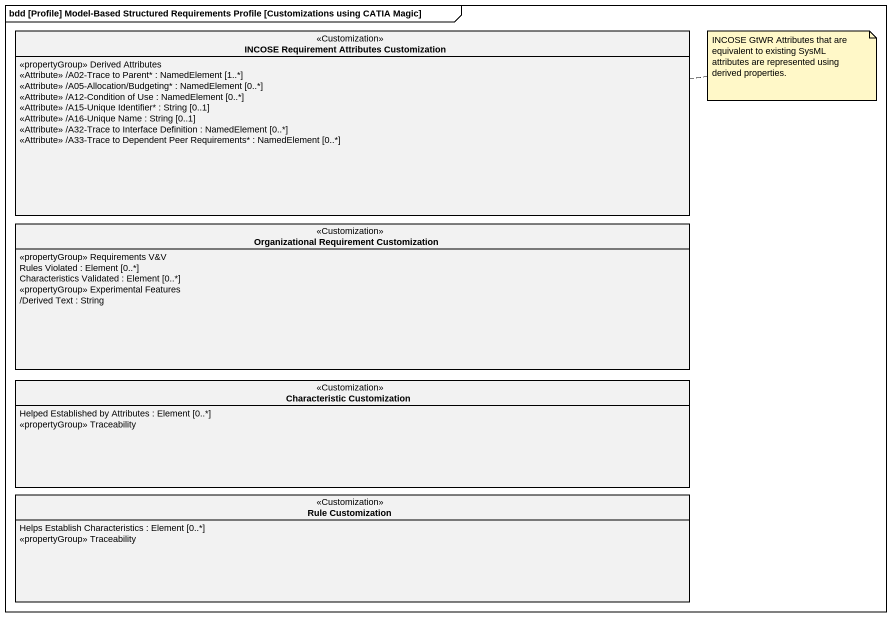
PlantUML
@startuml
mainframe bdd [Profile] Model-Based Structured Requirements Profile [Customizations using CATIA Magic]
hide circle
hide empty members
class "INCOSE Requirement Attributes Customization" as INCOSE_Requirement <<Customization>> {
  <<propertyGroup>> Derived Attributes
  <<Attribute>> /A02-Trace to Parent* : NamedElement [1..*]
  <<Attribute>> /A05-Allocation/Budgeting* : NamedElement [0..*]
  <<Attribute>> /A12-Condition of Use : NamedElement [0..*]
  <<Attribute>> /A15-Unique Identifier* : String [0..1]
  <<Attribute>> /A16-Unique Name : String [0..1]
  <<Attribute>> /A32-Trace to Interface Definition : NamedElement [0..*]
  <<Attribute>> /A33-Trace to Dependent Peer Requirements* : NamedElement [0..*]
}
class "Organizational Requirement Customization" as Organizational_Requirement <<Customization>> {
  <<propertyGroup>> Requirements V&V
  Rules Violated : Element [0..*]
  Characteristics Validated : Element [0..*]
  <<propertyGroup>> Experimental Features
  /Derived Text : String
}
class "Characteristic Customization" as Characteristic_Customization <<Customization>> {
  Helped Established by Attributes : Element [0..*]
  <<propertyGroup>> Traceability
}
class "Rule Customization" as Rule_Customization <<Customization>> {
  Helps Establish Characteristics : Element [0..*]
  <<propertyGroup>> Traceability
}
note right of INCOSE_Requirement : INCOSE GtWR Attributes that are equivalent to existing SysML attributes are represented using derived properties.
@enduml
